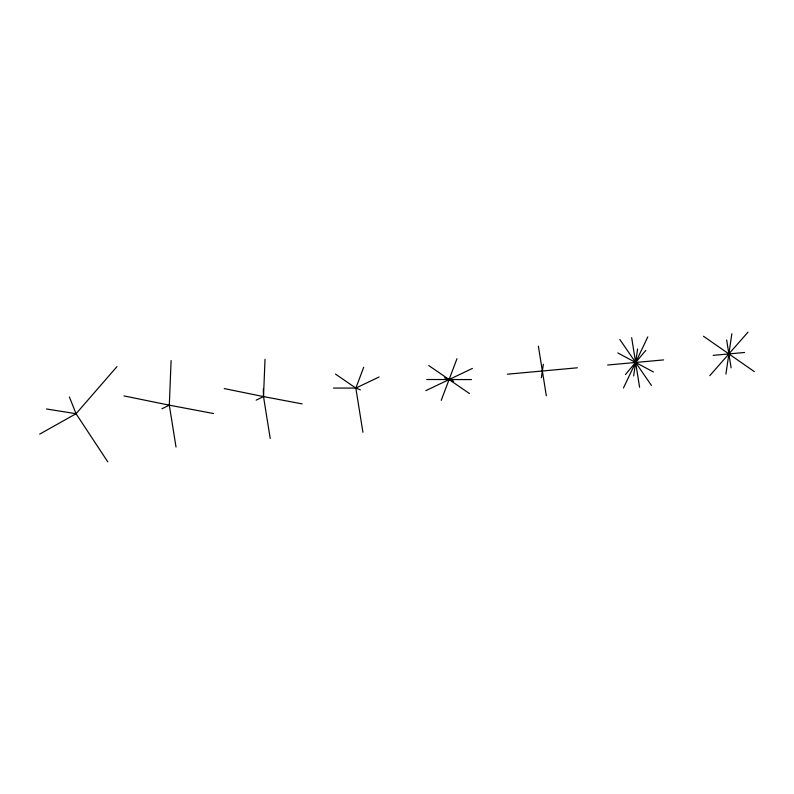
<?xml version="1.0" encoding="UTF-8"?>
<svg xmlns="http://www.w3.org/2000/svg" width="794" height="794" viewBox="0 0 794 794"><rect width="100%" height="100%" fill="white"/><g stroke="black" fill="none" stroke-linecap="round" stroke-linejoin="round"><path stroke-width="1.19" d="M176.02 447.042L169.311 405.168L171.107 360.615M265.017 359.285L263.509 396.583L270.218 438.457M541.369 377.736L543.354 364.267M633.642 375.929L637.602 348.993M725.905 374.123L731.86 333.708M363.712 367.255L355.841 388.087L362.918 432.293M441.226 400.375L456.967 358.709M623.449 388.008L647.795 336.914M625.434 374.53L645.81 350.382M39.7 434.129L76.055 413.714L116.936 366.639M709.786 375.671L747.988 332.16M161.936 408.761L169.311 405.168L213.517 413.525M256.134 400.176L263.509 396.583L302.147 403.888M379.085 376.991L355.841 388.087L333.44 388.058M425.842 390.648L472.351 368.446M507.386 374.202L577.337 367.801M607.648 365.022L663.605 359.9M713.151 355.355L744.623 352.476M426.696 379.512L471.497 379.572M46.459 408.97L76.055 413.714L107.776 461.84M224.245 388.574L263.509 396.583L263.33 389.149M123.993 395.918L169.311 405.168M444.551 377.785L453.642 381.299M360.377 389.844L355.841 388.087L335.495 374.093M617.831 352.953L653.412 371.969M428.75 365.548L469.443 393.536M703.474 336.239L754.3 371.602M619.816 339.475L651.427 385.437M69.396 396.99L76.055 413.714M726.649 339.971L731.115 367.86M631.657 337.668L639.597 387.254M538.392 346.214L546.332 395.789"/></g></svg>
